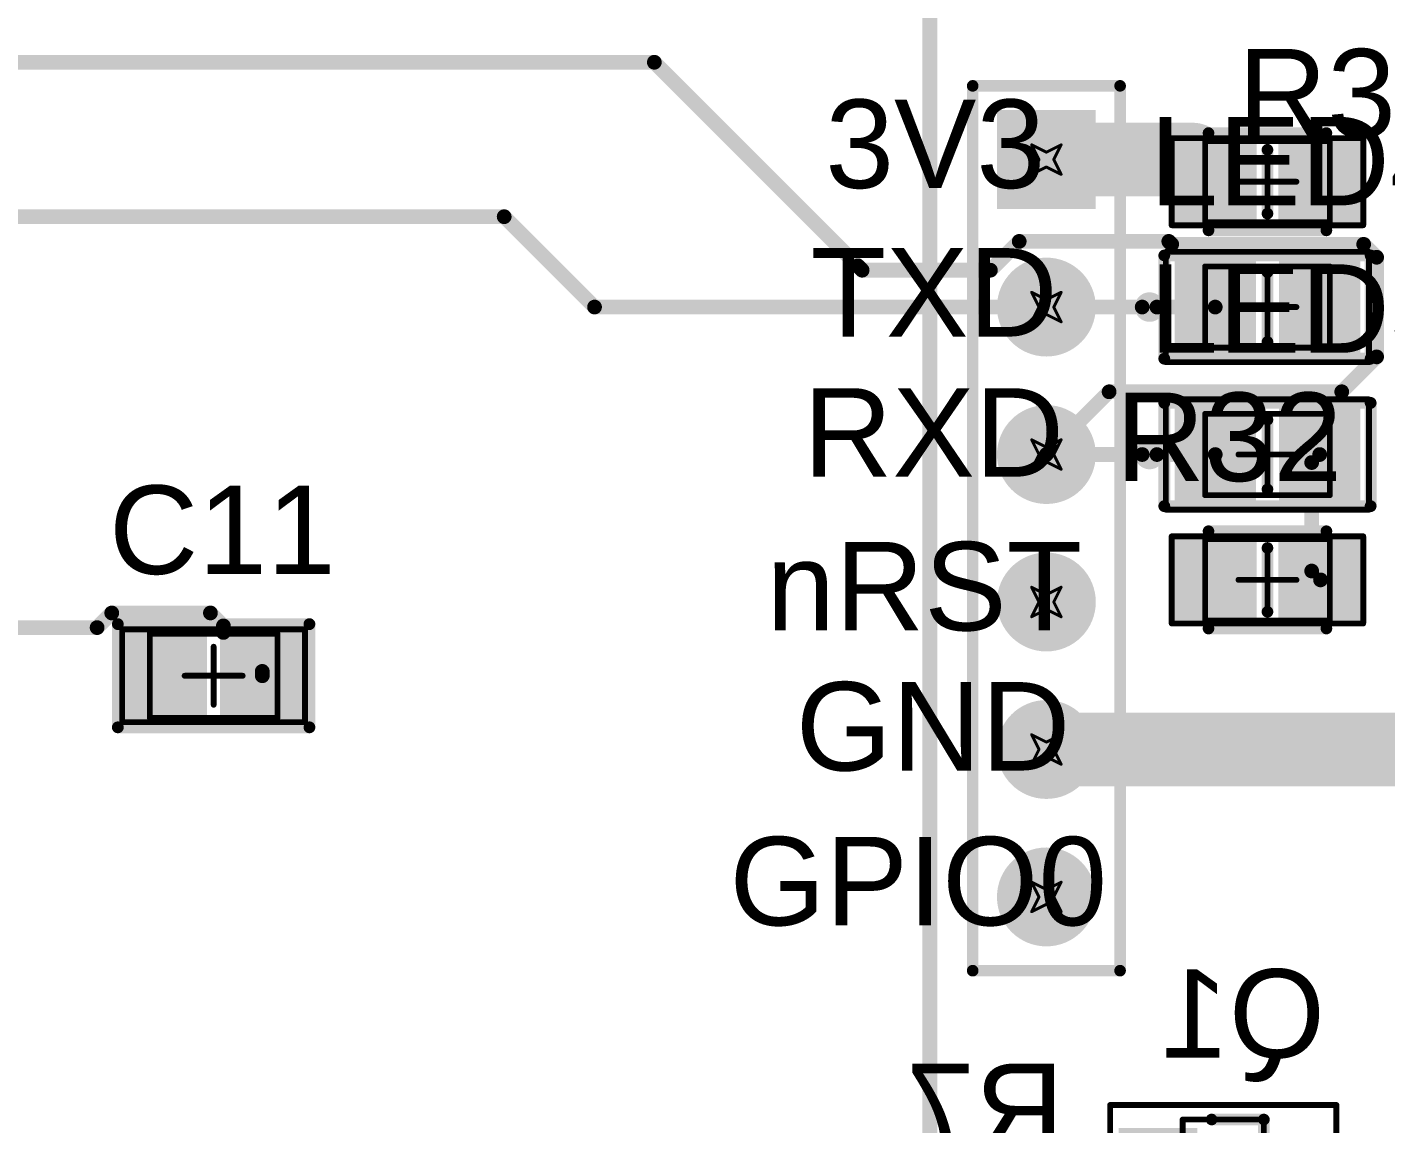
# Model space of a CAD drawing. Header units: millimetres. Extents: x 0.82 to 4.9, y 1.18 to 4.75.
# Drawn here: x 2.983 to 3.905, y 3.226 to 3.97 of the extents above; entities that cross this region are included whole.
import ezdxf

# ---------------------------------------------------------------- set-up
doc = ezdxf.new("R2010")
doc.units = ezdxf.units.MM
doc.header["$MEASUREMENT"] = 0
for name, color, linetype in [('BottomLayer', 5, 'Continuous'), ('BottomOverlay', 54, 'Continuous'), ('BottomPaste', 16, 'Continuous'), ('BottomSolder', 6, 'Continuous'), ('DrillDrawing', 1, 'Continuous'), ('Mechanical1', 6, 'Continuous'), ('Mechanical13', 56, 'Continuous'), ('Mechanical15', 56, 'Continuous'), ('MultiLayer', 9, 'Continuous'), ('PadHoleLayer', 156, 'Continuous'), ('TopLayer', 1, 'Continuous'), ('TopOverlay', 2, 'Continuous'), ('TopPaste', 8, 'Continuous'), ('TopSolder', 216, 'Continuous')]:
    doc.layers.add(name, color=color, linetype=linetype)
doc.styles.add('Arial', font='arial.ttf', dxfattribs={"height": 0.2})

# ---------------------------------------------------------------- blocks, each defined once
blk = doc.blocks.new('LCD_2_4_TFT_SPI_240_320_B_1')
at = {"layer": 'BottomOverlay', "const_width": 0.01}
blk.add_lwpolyline([(0.84094, -1.51929), (0.84095, 1.51929)], dxfattribs=at)
blk = doc.blocks.new('6_0805_L_6')
at = {"layer": 'TopLayer'}
for points in [[(-0.06061, -0.02559), (-0.06061, 0.02559), (-0.01139, 0.02559), (-0.01139, -0.02559)], [(0.01139, -0.02559), (0.01139, 0.02559), (0.06061, 0.02559), (0.06061, -0.02559)]]:
    blk.add_hatch(color=1, dxfattribs=at).paths.add_polyline_path(points)
at = {"layer": 'TopPaste'}
for points in [[(-0.06061, -0.02559), (-0.06061, 0.02559), (-0.01139, 0.02559), (-0.01139, -0.02559)], [(0.01139, -0.02559), (0.01139, 0.02559), (0.06061, 0.02559), (0.06061, -0.02559)]]:
    blk.add_hatch(color=8, dxfattribs=at).paths.add_polyline_path(points)
at = {"layer": 'TopSolder'}
for points in [[(-0.06461, -0.02959), (-0.06461, 0.02959), (-0.00739, 0.02959), (-0.00739, -0.02959)], [(0.00739, -0.02959), (0.00739, 0.02959), (0.06461, 0.02959), (0.06461, -0.02959)]]:
    blk.add_hatch(color=216, dxfattribs=at).paths.add_polyline_path(points)
at = {"layer": 'Mechanical1', "const_width": 0.00394}
for points in [[(-0.04232, 0.02756), (-0.04232, -0.02756)], [(0.04232, 0.02756), (-0.04232, 0.02756)], [(0.04232, 0.02756), (0.04232, -0.02756)], [(0.04232, -0.02756), (-0.04232, -0.02756)]]:
    blk.add_lwpolyline(points, dxfattribs=at)
at = {"layer": 'Mechanical1', "const_width": 0.00197}
for points in [[(-0.04331, 0.02756, 1), (-0.04134, 0.02756, 1)], [(-0.04331, 0.02756, 1), (-0.04134, 0.02756, 1)], [(0.04134, 0.02756, 1), (0.04331, 0.02756, 1)], [(0.04134, 0.02756, 1), (0.04331, 0.02756, 1)], [(-0.04331, -0.02756, 1), (-0.04134, -0.02756, 1)], [(-0.04331, -0.02756, 1), (-0.04134, -0.02756, 1)], [(0.04134, -0.02756, 1), (0.04331, -0.02756, 1)], [(0.04134, -0.02756, 1), (0.04331, -0.02756, 1)]]:
    blk.add_lwpolyline(points, format="xyb", close=True, dxfattribs=at)
at = {"layer": 'Mechanical15', "const_width": 0.00394}
for points in [[(-0.065, 0.02953), (-0.065, -0.02953)], [(0.065, 0.02953), (-0.065, 0.02953)], [(0.065, 0.02953), (0.065, -0.02953)], [(0, 0.01969), (0, -0.01969)], [(0.01969, 0), (-0.01969, 0)], [(0.065, -0.02953), (-0.065, -0.02953)]]:
    blk.add_lwpolyline(points, dxfattribs=at)
at = {"layer": 'Mechanical15', "const_width": 0.00197}
for points in [[(-0.06598, 0.02953, 1), (-0.06402, 0.02953, 1)], [(-0.06598, 0.02953, 1), (-0.06402, 0.02953, 1)], [(0.06402, 0.02953, 1), (0.06598, 0.02953, 1)], [(0.06402, 0.02953, 1), (0.06598, 0.02953, 1)], [(-0.00098, 0.01969, 1), (0.00098, 0.01969, 1)], [(-0.02067, 0, 1), (-0.0187, 0, 1)], [(0.0187, 0, 1), (0.02067, 0, 1)], [(-0.00098, -0.01969, 1), (0.00098, -0.01969, 1)], [(-0.06598, -0.02953, 1), (-0.06402, -0.02953, 1)], [(-0.06598, -0.02953, 1), (-0.06402, -0.02953, 1)], [(0.06402, -0.02953, 1), (0.06598, -0.02953, 1)], [(0.06402, -0.02953, 1), (0.06598, -0.02953, 1)]]:
    blk.add_lwpolyline(points, format="xyb", close=True, dxfattribs=at)
at = {"layer": 'TopOverlay', "const_width": 0.00787}
for points in [[(0.04, 0.033), (-0.04, 0.033)], [(0, 0.02165), (0, -0.02165)], [(0.04, -0.033), (-0.04, -0.033)]]:
    blk.add_lwpolyline(points, dxfattribs=at)
at = {"layer": 'TopOverlay', "const_width": 0.00394}
for points in [[(-0.04197, 0.033, 1), (-0.03803, 0.033, 1)], [(0.03803, 0.033, 1), (0.04197, 0.033, 1)], [(-0.00197, 0.02165, 1), (0.00197, 0.02165, 1)], [(-0.00197, -0.02165, 1), (0.00197, -0.02165, 1)], [(-0.04197, -0.033, 1), (-0.03803, -0.033, 1)], [(0.03803, -0.033, 1), (0.04197, -0.033, 1)]]:
    blk.add_lwpolyline(points, format="xyb", close=True, dxfattribs=at)
blk = doc.blocks.new('6_0805_L_7')
at = {"layer": 'TopLayer'}
for points in [[(-0.06061, -0.02559), (-0.06061, 0.02559), (-0.01139, 0.02559), (-0.01139, -0.02559)], [(0.01139, -0.02559), (0.01139, 0.02559), (0.06061, 0.02559), (0.06061, -0.02559)]]:
    blk.add_hatch(color=1, dxfattribs=at).paths.add_polyline_path(points)
at = {"layer": 'TopPaste'}
for points in [[(-0.06061, -0.02559), (-0.06061, 0.02559), (-0.01139, 0.02559), (-0.01139, -0.02559)], [(0.01139, -0.02559), (0.01139, 0.02559), (0.06061, 0.02559), (0.06061, -0.02559)]]:
    blk.add_hatch(color=8, dxfattribs=at).paths.add_polyline_path(points)
at = {"layer": 'TopSolder'}
for points in [[(-0.06461, -0.02959), (-0.06461, 0.02959), (-0.00739, 0.02959), (-0.00739, -0.02959)], [(0.00739, -0.02959), (0.00739, 0.02959), (0.06461, 0.02959), (0.06461, -0.02959)]]:
    blk.add_hatch(color=216, dxfattribs=at).paths.add_polyline_path(points)
at = {"layer": 'Mechanical1', "const_width": 0.00394}
for points in [[(-0.04232, 0.02756), (-0.04232, -0.02756)], [(0.04232, 0.02756), (-0.04232, 0.02756)], [(0.04232, 0.02756), (0.04232, -0.02756)], [(0.04232, -0.02756), (-0.04232, -0.02756)]]:
    blk.add_lwpolyline(points, dxfattribs=at)
at = {"layer": 'Mechanical1', "const_width": 0.00197}
for points in [[(-0.04331, 0.02756, 1), (-0.04134, 0.02756, 1)], [(-0.04331, 0.02756, 1), (-0.04134, 0.02756, 1)], [(0.04134, 0.02756, 1), (0.04331, 0.02756, 1)], [(0.04134, 0.02756, 1), (0.04331, 0.02756, 1)], [(-0.04331, -0.02756, 1), (-0.04134, -0.02756, 1)], [(-0.04331, -0.02756, 1), (-0.04134, -0.02756, 1)], [(0.04134, -0.02756, 1), (0.04331, -0.02756, 1)], [(0.04134, -0.02756, 1), (0.04331, -0.02756, 1)]]:
    blk.add_lwpolyline(points, format="xyb", close=True, dxfattribs=at)
at = {"layer": 'Mechanical15', "const_width": 0.00394}
for points in [[(-0.065, 0.02953), (-0.065, -0.02953)], [(0.065, 0.02953), (-0.065, 0.02953)], [(0.065, 0.02953), (0.065, -0.02953)], [(0, 0.01969), (0, -0.01969)], [(0.01969, 0), (-0.01969, 0)], [(0.065, -0.02953), (-0.065, -0.02953)]]:
    blk.add_lwpolyline(points, dxfattribs=at)
at = {"layer": 'Mechanical15', "const_width": 0.00197}
for points in [[(-0.06598, 0.02953, 1), (-0.06402, 0.02953, 1)], [(-0.06598, 0.02953, 1), (-0.06402, 0.02953, 1)], [(0.06402, 0.02953, 1), (0.06598, 0.02953, 1)], [(0.06402, 0.02953, 1), (0.06598, 0.02953, 1)], [(-0.00098, 0.01969, 1), (0.00098, 0.01969, 1)], [(-0.02067, 0, 1), (-0.0187, 0, 1)], [(0.0187, 0, 1), (0.02067, 0, 1)], [(-0.00098, -0.01969, 1), (0.00098, -0.01969, 1)], [(-0.06598, -0.02953, 1), (-0.06402, -0.02953, 1)], [(-0.06598, -0.02953, 1), (-0.06402, -0.02953, 1)], [(0.06402, -0.02953, 1), (0.06598, -0.02953, 1)], [(0.06402, -0.02953, 1), (0.06598, -0.02953, 1)]]:
    blk.add_lwpolyline(points, format="xyb", close=True, dxfattribs=at)
at = {"layer": 'TopOverlay', "const_width": 0.00787}
for points in [[(0.04, 0.033), (-0.04, 0.033)], [(0, 0.02165), (0, -0.02165)], [(0.04, -0.033), (-0.04, -0.033)]]:
    blk.add_lwpolyline(points, dxfattribs=at)
at = {"layer": 'TopOverlay', "const_width": 0.00394}
for points in [[(-0.04197, 0.033, 1), (-0.03803, 0.033, 1)], [(0.03803, 0.033, 1), (0.04197, 0.033, 1)], [(-0.00197, 0.02165, 1), (0.00197, 0.02165, 1)], [(-0.00197, -0.02165, 1), (0.00197, -0.02165, 1)], [(-0.04197, -0.033, 1), (-0.03803, -0.033, 1)], [(0.03803, -0.033, 1), (0.04197, -0.033, 1)]]:
    blk.add_lwpolyline(points, format="xyb", close=True, dxfattribs=at)
blk = doc.blocks.new('SOT_23_N_B_44')
at = {"layer": 'BottomLayer'}
for points in [[(-0.02165, 0.04921), (-0.02165, 0.02559), (-0.06693, 0.02559), (-0.06693, 0.04921)], [(0.06693, 0.01181), (0.06693, -0.01181), (0.02165, -0.01181), (0.02165, 0.01181)], [(-0.02165, -0.02559), (-0.02165, -0.04921), (-0.06693, -0.04921), (-0.06693, -0.02559)]]:
    blk.add_hatch(color=5, dxfattribs=at).paths.add_polyline_path(points)
at = {"layer": 'BottomPaste'}
for points in [[(-0.02165, 0.04921), (-0.02165, 0.02559), (-0.06693, 0.02559), (-0.06693, 0.04921)], [(0.06693, 0.01181), (0.06693, -0.01181), (0.02165, -0.01181), (0.02165, 0.01181)], [(-0.02165, -0.02559), (-0.02165, -0.04921), (-0.06693, -0.04921), (-0.06693, -0.02559)]]:
    blk.add_hatch(color=16, dxfattribs=at).paths.add_polyline_path(points)
at = {"layer": 'BottomSolder'}
for points in [[(-0.01765, 0.05321), (-0.01765, 0.02159), (-0.07093, 0.02159), (-0.07093, 0.05321)], [(0.07093, 0.01581), (0.07093, -0.01581), (0.01765, -0.01581), (0.01765, 0.01581)], [(-0.01765, -0.02159), (-0.01765, -0.05321), (-0.07093, -0.05321), (-0.07093, -0.02159)]]:
    blk.add_hatch(color=6, dxfattribs=at).paths.add_polyline_path(points)
at = {"layer": 'BottomOverlay', "const_width": 0.00787}
for points in [[(-0.00787, 0.05906), (0.02756, 0.05906)], [(0.02756, 0.02756), (0.02756, 0.05906)], [(0.02756, -0.05906), (0.02756, -0.02756)], [(-0.00787, -0.05906), (0.02756, -0.05906)]]:
    blk.add_lwpolyline(points, dxfattribs=at)
at = {"layer": 'BottomOverlay'}
for points, const_width in [([(-0.00984, 0.05906, 1), (-0.00591, 0.05906, 1)], 0.00394), ([(0.02559, 0.05906, 1), (0.02953, 0.05906, 1)], 0.00394), ([(0.02559, 0.05906, 1), (0.02953, 0.05906, 1)], 0.00394), ([(0.02559, 0.02756, 1), (0.02953, 0.02756, 1)], 0.00394), ([(0.02559, -0.02756, 1), (0.02953, -0.02756, 1)], 0.00394), ([(-0.00984, -0.05906, 1), (-0.00591, -0.05906, 1)], 0.00394), ([(0.02559, -0.05906, 1), (0.02953, -0.05906, 1)], 0.00394), ([(0.02559, -0.05906, 1), (0.02953, -0.05906, 1)], 0.00394), ([(-0.03937, -0.07087, 1), (-0.04921, -0.07087, 1)], 0.00984), ([(-0.05167, -0.07087, 1), (-0.04675, -0.07087, 1)], 0.00492), ([(-0.04183, -0.07087, 1), (-0.03691, -0.07087, 1)], 0.00492)]:
    blk.add_lwpolyline(points, format="xyb", close=True, dxfattribs=dict(at, const_width=const_width))
at = {"layer": 'Mechanical13', "const_width": 0.00394}
for points in [[(-0.02756, 0.05906), (0.02756, 0.05906)], [(-0.02756, -0.05906), (-0.02756, 0.05906)], [(0.02756, -0.05906), (0.02756, 0.05906)], [(-0.02756, -0.05906), (0.02756, -0.05906)]]:
    blk.add_lwpolyline(points, dxfattribs=at)
at = {"layer": 'Mechanical13', "const_width": 0.00197}
for points in [[(-0.02854, 0.05906, 1), (-0.02657, 0.05906, 1)], [(-0.02854, 0.05906, 1), (-0.02657, 0.05906, 1)], [(0.02658, 0.05906, 1), (0.02854, 0.05906, 1)], [(0.02658, 0.05906, 1), (0.02854, 0.05906, 1)], [(-0.02854, -0.05906, 1), (-0.02657, -0.05906, 1)], [(-0.02854, -0.05906, 1), (-0.02657, -0.05906, 1)], [(0.02658, -0.05906, 1), (0.02854, -0.05906, 1)], [(0.02658, -0.05906, 1), (0.02854, -0.05906, 1)]]:
    blk.add_lwpolyline(points, format="xyb", close=True, dxfattribs=at)
at = {"layer": 'Mechanical15', "const_width": 0.00394}
for points in [[(-0.07677, 0.0689), (0.07677, 0.0689)], [(-0.07677, -0.0689), (-0.07677, 0.0689)], [(0.07677, -0.0689), (0.07677, 0.0689)], [(0, -0.01969), (0, 0.01969)], [(-0.01968, 0), (0.01969, 0)], [(-0.07677, -0.0689), (0.07677, -0.0689)]]:
    blk.add_lwpolyline(points, dxfattribs=at)
at = {"layer": 'Mechanical15', "const_width": 0.00197}
for points in [[(-0.07776, 0.0689, 1), (-0.07579, 0.0689, 1)], [(-0.07776, 0.0689, 1), (-0.07579, 0.0689, 1)], [(0.07579, 0.0689, 1), (0.07776, 0.0689, 1)], [(0.07579, 0.0689, 1), (0.07776, 0.0689, 1)], [(-0.00098, 0.01969, 1), (0.00098, 0.01969, 1)], [(-0.02067, 0, 1), (-0.0187, 0, 1)], [(0.0187, 0, 1), (0.02067, 0, 1)], [(-0.00098, -0.01969, 1), (0.00098, -0.01969, 1)], [(-0.07776, -0.0689, 1), (-0.07579, -0.0689, 1)], [(-0.07776, -0.0689, 1), (-0.07579, -0.0689, 1)], [(0.07579, -0.0689, 1), (0.07776, -0.0689, 1)], [(0.07579, -0.0689, 1), (0.07776, -0.0689, 1)]]:
    blk.add_lwpolyline(points, format="xyb", close=True, dxfattribs=at)
blk = doc.blocks.new('HDR1X6_53')
at = {"layer": 'BottomLayer'}
blk.add_hatch(color=5, dxfattribs=at).paths.add_polyline_path([(-0.02953, 0.02953), (0.02953, 0.02953), (0.02953, -0.02953), (-0.02953, -0.02953)])
h = blk.add_hatch(color=5, dxfattribs=at)
edge = h.paths.add_edge_path()
edge.add_arc((0.1, 0), 0.02953, 0, 360)
h = blk.add_hatch(color=5, dxfattribs=at)
edge = h.paths.add_edge_path()
edge.add_arc((0.2, 0), 0.02953, 0, 360)
h = blk.add_hatch(color=5, dxfattribs=at)
edge = h.paths.add_edge_path()
edge.add_arc((0.3, 0), 0.02953, 0, 360)
h = blk.add_hatch(color=5, dxfattribs=at)
edge = h.paths.add_edge_path()
edge.add_arc((0.4, 0), 0.02953, 0, 360)
h = blk.add_hatch(color=5, dxfattribs=at)
edge = h.paths.add_edge_path()
edge.add_arc((0.5, 0), 0.02953, 0, 360)
at = {"layer": 'BottomSolder'}
blk.add_hatch(color=6, dxfattribs=at).paths.add_polyline_path([(-0.03353, 0.03353), (0.03353, 0.03353), (0.03353, -0.03353), (-0.03353, -0.03353)])
h = blk.add_hatch(color=6, dxfattribs=at)
edge = h.paths.add_edge_path()
edge.add_arc((0.1, 0), 0.03353, 0, 360)
h = blk.add_hatch(color=6, dxfattribs=at)
edge = h.paths.add_edge_path()
edge.add_arc((0.2, 0), 0.03353, 0, 360)
h = blk.add_hatch(color=6, dxfattribs=at)
edge = h.paths.add_edge_path()
edge.add_arc((0.3, 0), 0.03353, 0, 360)
h = blk.add_hatch(color=6, dxfattribs=at)
edge = h.paths.add_edge_path()
edge.add_arc((0.4, 0), 0.03353, 0, 360)
h = blk.add_hatch(color=6, dxfattribs=at)
edge = h.paths.add_edge_path()
edge.add_arc((0.5, 0), 0.03353, 0, 360)
at = {"layer": 'MultiLayer'}
blk.add_hatch(color=9, dxfattribs=at).paths.add_polyline_path([(-0.02953, 0.02953), (0.02953, 0.02953), (0.02953, -0.02953), (-0.02953, -0.02953)])
h = blk.add_hatch(color=9, dxfattribs=at)
edge = h.paths.add_edge_path()
edge.add_arc((0.1, 0), 0.02953, 0, 360)
h = blk.add_hatch(color=9, dxfattribs=at)
edge = h.paths.add_edge_path()
edge.add_arc((0.2, 0), 0.02953, 0, 360)
h = blk.add_hatch(color=9, dxfattribs=at)
edge = h.paths.add_edge_path()
edge.add_arc((0.3, 0), 0.02953, 0, 360)
h = blk.add_hatch(color=9, dxfattribs=at)
edge = h.paths.add_edge_path()
edge.add_arc((0.4, 0), 0.02953, 0, 360)
h = blk.add_hatch(color=9, dxfattribs=at)
edge = h.paths.add_edge_path()
edge.add_arc((0.5, 0), 0.02953, 0, 360)
at = {"layer": 'PadHoleLayer'}
h = blk.add_hatch(color=156, dxfattribs=at)
edge = h.paths.add_edge_path()
edge.add_arc((0, 0), 0.01772, 0, 360)
h = blk.add_hatch(color=156, dxfattribs=at)
edge = h.paths.add_edge_path()
edge.add_arc((0.1, 0), 0.01772, 0, 360)
h = blk.add_hatch(color=156, dxfattribs=at)
edge = h.paths.add_edge_path()
edge.add_arc((0.2, 0), 0.01772, 0, 360)
h = blk.add_hatch(color=156, dxfattribs=at)
edge = h.paths.add_edge_path()
edge.add_arc((0.3, 0), 0.01772, 0, 360)
h = blk.add_hatch(color=156, dxfattribs=at)
edge = h.paths.add_edge_path()
edge.add_arc((0.4, 0), 0.01772, 0, 360)
h = blk.add_hatch(color=156, dxfattribs=at)
edge = h.paths.add_edge_path()
edge.add_arc((0.5, 0), 0.01772, 0, 360)
at = {"layer": 'TopLayer'}
blk.add_hatch(color=1, dxfattribs=at).paths.add_polyline_path([(-0.02953, 0.02953), (0.02953, 0.02953), (0.02953, -0.02953), (-0.02953, -0.02953)])
h = blk.add_hatch(color=1, dxfattribs=at)
edge = h.paths.add_edge_path()
edge.add_arc((0.1, 0), 0.02953, 0, 360)
h = blk.add_hatch(color=1, dxfattribs=at)
edge = h.paths.add_edge_path()
edge.add_arc((0.2, 0), 0.02953, 0, 360)
h = blk.add_hatch(color=1, dxfattribs=at)
edge = h.paths.add_edge_path()
edge.add_arc((0.3, 0), 0.02953, 0, 360)
h = blk.add_hatch(color=1, dxfattribs=at)
edge = h.paths.add_edge_path()
edge.add_arc((0.4, 0), 0.02953, 0, 360)
h = blk.add_hatch(color=1, dxfattribs=at)
edge = h.paths.add_edge_path()
edge.add_arc((0.5, 0), 0.02953, 0, 360)
at = {"layer": 'TopSolder'}
blk.add_hatch(color=216, dxfattribs=at).paths.add_polyline_path([(-0.03353, 0.03353), (0.03353, 0.03353), (0.03353, -0.03353), (-0.03353, -0.03353)])
h = blk.add_hatch(color=216, dxfattribs=at)
edge = h.paths.add_edge_path()
edge.add_arc((0.1, 0), 0.03353, 0, 360)
h = blk.add_hatch(color=216, dxfattribs=at)
edge = h.paths.add_edge_path()
edge.add_arc((0.2, 0), 0.03353, 0, 360)
h = blk.add_hatch(color=216, dxfattribs=at)
edge = h.paths.add_edge_path()
edge.add_arc((0.3, 0), 0.03353, 0, 360)
h = blk.add_hatch(color=216, dxfattribs=at)
edge = h.paths.add_edge_path()
edge.add_arc((0.4, 0), 0.03353, 0, 360)
h = blk.add_hatch(color=216, dxfattribs=at)
edge = h.paths.add_edge_path()
edge.add_arc((0.5, 0), 0.03353, 0, 360)
at = {"layer": 'TopOverlay', "const_width": 0.00787}
for points in [[(0.55, 0.05), (-0.05, 0.05)], [(-0.05, -0.05), (-0.05, 0.05)], [(0.55, -0.05), (0.55, 0.05)], [(0.55, -0.05), (-0.05, -0.05)]]:
    blk.add_lwpolyline(points, dxfattribs=at)
at = {"layer": 'TopOverlay', "const_width": 0.00394}
for points in [[(-0.05197, 0.05, 1), (-0.04803, 0.05, 1)], [(-0.05197, 0.05, 1), (-0.04803, 0.05, 1)], [(0.54803, 0.05, 1), (0.55197, 0.05, 1)], [(0.54803, 0.05, 1), (0.55197, 0.05, 1)], [(-0.05197, -0.05, 1), (-0.04803, -0.05, 1)], [(-0.05197, -0.05, 1), (-0.04803, -0.05, 1)], [(0.54803, -0.05, 1), (0.55197, -0.05, 1)], [(0.54803, -0.05, 1), (0.55197, -0.05, 1)]]:
    blk.add_lwpolyline(points, format="xyb", close=True, dxfattribs=at)
blk = doc.blocks.new('0805_LED___YELLOW_58')
at = {"layer": 'TopLayer'}
for points in [[(-0.05906, -0.02756), (-0.05906, 0.02756), (-0.01181, 0.02756), (-0.01181, -0.02756)], [(0.01181, -0.02756), (0.01181, 0.02756), (0.05906, 0.02756), (0.05906, -0.02756)]]:
    blk.add_hatch(color=1, dxfattribs=at).paths.add_polyline_path(points)
at = {"layer": 'TopPaste'}
for points in [[(-0.05906, -0.02756), (-0.05906, 0.02756), (-0.01181, 0.02756), (-0.01181, -0.02756)], [(0.01181, -0.02756), (0.01181, 0.02756), (0.05906, 0.02756), (0.05906, -0.02756)]]:
    blk.add_hatch(color=8, dxfattribs=at).paths.add_polyline_path(points)
at = {"layer": 'TopSolder'}
for points in [[(-0.06306, -0.03156), (-0.06306, 0.03156), (-0.00781, 0.03156), (-0.00781, -0.03156)], [(0.00781, -0.03156), (0.00781, 0.03156), (0.06306, 0.03156), (0.06306, -0.03156)]]:
    blk.add_hatch(color=216, dxfattribs=at).paths.add_polyline_path(points)
at = {"layer": 'Mechanical1', "const_width": 0.00394}
for points in [[(-0.04232, 0.02756), (-0.04232, -0.02756)], [(0.04232, 0.02756), (-0.04232, 0.02756)], [(0.04232, 0.02756), (0.04232, -0.02756)], [(0.04232, -0.02756), (-0.04232, -0.02756)]]:
    blk.add_lwpolyline(points, dxfattribs=at)
at = {"layer": 'Mechanical1', "const_width": 0.00197}
for points in [[(-0.04331, 0.02756, 1), (-0.04134, 0.02756, 1)], [(-0.04331, 0.02756, 1), (-0.04134, 0.02756, 1)], [(0.04134, 0.02756, 1), (0.04331, 0.02756, 1)], [(0.04134, 0.02756, 1), (0.04331, 0.02756, 1)], [(-0.04331, -0.02756, 1), (-0.04134, -0.02756, 1)], [(-0.04331, -0.02756, 1), (-0.04134, -0.02756, 1)], [(0.04134, -0.02756, 1), (0.04331, -0.02756, 1)], [(0.04134, -0.02756, 1), (0.04331, -0.02756, 1)]]:
    blk.add_lwpolyline(points, format="xyb", close=True, dxfattribs=at)
at = {"layer": 'Mechanical15', "const_width": 0.00394}
for points in [[(-0.0689, 0.0374), (-0.0689, -0.0374)], [(0.0689, 0.0374), (-0.0689, 0.0374)], [(0.0689, 0.0374), (0.0689, -0.0374)], [(0, 0.01969), (0, -0.01968)], [(0.01969, 0), (-0.01969, 0)], [(0.0689, -0.0374), (-0.0689, -0.0374)]]:
    blk.add_lwpolyline(points, dxfattribs=at)
at = {"layer": 'Mechanical15', "const_width": 0.00197}
for points in [[(-0.06988, 0.0374, 1), (-0.06791, 0.0374, 1)], [(-0.06988, 0.0374, 1), (-0.06791, 0.0374, 1)], [(0.06791, 0.0374, 1), (0.06988, 0.0374, 1)], [(0.06791, 0.0374, 1), (0.06988, 0.0374, 1)], [(-0.00098, 0.01969, 1), (0.00098, 0.01969, 1)], [(-0.02067, 0, 1), (-0.0187, 0, 1)], [(0.0187, 0, 1), (0.02067, 0, 1)], [(-0.00098, -0.01968, 1), (0.00098, -0.01968, 1)], [(-0.06988, -0.0374, 1), (-0.06791, -0.0374, 1)], [(-0.06988, -0.0374, 1), (-0.06791, -0.0374, 1)], [(0.06791, -0.0374, 1), (0.06988, -0.0374, 1)], [(0.06791, -0.0374, 1), (0.06988, -0.0374, 1)]]:
    blk.add_lwpolyline(points, format="xyb", close=True, dxfattribs=at)
at = {"layer": 'TopOverlay'}
for points, const_width in [([(0.07, 0.035), (-0.07, 0.035)], 0.008), ([(-0.07, 0.035), (-0.07, -0.035)], 0.008), ([(0.07, 0.035), (0.07, -0.035)], 0.008), ([(0, 0.02362), (0, -0.02362)], 0.00787), ([(0.07, -0.035), (-0.07, -0.035)], 0.008)]:
    blk.add_lwpolyline(points, dxfattribs=dict(at, const_width=const_width))
for points, const_width in [([(-0.072, 0.035, 1), (-0.068, 0.035, 1)], 0.004), ([(-0.072, 0.035, 1), (-0.068, 0.035, 1)], 0.004), ([(0.068, 0.035, 1), (0.072, 0.035, 1)], 0.004), ([(0.068, 0.035, 1), (0.072, 0.035, 1)], 0.004), ([(-0.00197, 0.02362, 1), (0.00197, 0.02362, 1)], 0.00394), ([(0.085, 0, 1), (0.075, 0, 1)], 0.01), ([(0.0725, 0, 1), (0.0775, 0, 1)], 0.005), ([(0.0825, 0, 1), (0.0875, 0, 1)], 0.005), ([(-0.00197, -0.02362, 1), (0.00197, -0.02362, 1)], 0.00394), ([(-0.072, -0.035, 1), (-0.068, -0.035, 1)], 0.004), ([(-0.072, -0.035, 1), (-0.068, -0.035, 1)], 0.004), ([(0.068, -0.035, 1), (0.072, -0.035, 1)], 0.004), ([(0.068, -0.035, 1), (0.072, -0.035, 1)], 0.004)]:
    blk.add_lwpolyline(points, format="xyb", close=True, dxfattribs=dict(at, const_width=const_width))
blk = doc.blocks.new('0805_LED___GREEN_59')
at = {"layer": 'TopLayer'}
for points in [[(-0.05906, -0.02756), (-0.05906, 0.02756), (-0.01181, 0.02756), (-0.01181, -0.02756)], [(0.01181, -0.02756), (0.01181, 0.02756), (0.05906, 0.02756), (0.05906, -0.02756)]]:
    blk.add_hatch(color=1, dxfattribs=at).paths.add_polyline_path(points)
at = {"layer": 'TopPaste'}
for points in [[(-0.05906, -0.02756), (-0.05906, 0.02756), (-0.01181, 0.02756), (-0.01181, -0.02756)], [(0.01181, -0.02756), (0.01181, 0.02756), (0.05906, 0.02756), (0.05906, -0.02756)]]:
    blk.add_hatch(color=8, dxfattribs=at).paths.add_polyline_path(points)
at = {"layer": 'TopSolder'}
for points in [[(-0.06306, -0.03156), (-0.06306, 0.03156), (-0.00781, 0.03156), (-0.00781, -0.03156)], [(0.00781, -0.03156), (0.00781, 0.03156), (0.06306, 0.03156), (0.06306, -0.03156)]]:
    blk.add_hatch(color=216, dxfattribs=at).paths.add_polyline_path(points)
at = {"layer": 'Mechanical1', "const_width": 0.00394}
for points in [[(0.04232, 0.02756), (-0.04232, 0.02756)], [(-0.04232, 0.02756), (-0.04232, -0.02756)], [(0.04232, 0.02756), (0.04232, -0.02756)], [(0.04232, -0.02756), (-0.04232, -0.02756)]]:
    blk.add_lwpolyline(points, dxfattribs=at)
at = {"layer": 'Mechanical1', "const_width": 0.00197}
for points in [[(-0.04331, 0.02756, 1), (-0.04134, 0.02756, 1)], [(-0.04331, 0.02756, 1), (-0.04134, 0.02756, 1)], [(0.04134, 0.02756, 1), (0.04331, 0.02756, 1)], [(0.04134, 0.02756, 1), (0.04331, 0.02756, 1)], [(-0.04331, -0.02756, 1), (-0.04134, -0.02756, 1)], [(-0.04331, -0.02756, 1), (-0.04134, -0.02756, 1)], [(0.04134, -0.02756, 1), (0.04331, -0.02756, 1)], [(0.04134, -0.02756, 1), (0.04331, -0.02756, 1)]]:
    blk.add_lwpolyline(points, format="xyb", close=True, dxfattribs=at)
at = {"layer": 'Mechanical15', "const_width": 0.00394}
for points in [[(-0.0689, 0.0374), (-0.0689, -0.0374)], [(0.0689, 0.0374), (-0.0689, 0.0374)], [(0.0689, 0.0374), (0.0689, -0.0374)], [(0, 0.01969), (0, -0.01968)], [(0.01969, 0), (-0.01969, 0)], [(0.0689, -0.0374), (-0.0689, -0.0374)]]:
    blk.add_lwpolyline(points, dxfattribs=at)
at = {"layer": 'Mechanical15', "const_width": 0.00197}
for points in [[(-0.06988, 0.0374, 1), (-0.06791, 0.0374, 1)], [(-0.06988, 0.0374, 1), (-0.06791, 0.0374, 1)], [(0.06791, 0.0374, 1), (0.06988, 0.0374, 1)], [(0.06791, 0.0374, 1), (0.06988, 0.0374, 1)], [(-0.00098, 0.01969, 1), (0.00098, 0.01969, 1)], [(-0.02067, 0, 1), (-0.0187, 0, 1)], [(0.0187, 0, 1), (0.02067, 0, 1)], [(-0.00098, -0.01968, 1), (0.00098, -0.01968, 1)], [(-0.06988, -0.0374, 1), (-0.06791, -0.0374, 1)], [(-0.06988, -0.0374, 1), (-0.06791, -0.0374, 1)], [(0.06791, -0.0374, 1), (0.06988, -0.0374, 1)], [(0.06791, -0.0374, 1), (0.06988, -0.0374, 1)]]:
    blk.add_lwpolyline(points, format="xyb", close=True, dxfattribs=at)
at = {"layer": 'TopOverlay'}
for points, const_width in [([(0.07, 0.035), (-0.07, 0.035)], 0.008), ([(-0.07, 0.035), (-0.07, -0.035)], 0.008), ([(0.07, 0.035), (0.07, -0.035)], 0.008), ([(0, 0.02362), (0, -0.02362)], 0.00787), ([(0.07, -0.035), (-0.07, -0.035)], 0.008)]:
    blk.add_lwpolyline(points, dxfattribs=dict(at, const_width=const_width))
for points, const_width in [([(-0.072, 0.035, 1), (-0.068, 0.035, 1)], 0.004), ([(-0.072, 0.035, 1), (-0.068, 0.035, 1)], 0.004), ([(0.068, 0.035, 1), (0.072, 0.035, 1)], 0.004), ([(0.068, 0.035, 1), (0.072, 0.035, 1)], 0.004), ([(-0.00197, 0.02362, 1), (0.00197, 0.02362, 1)], 0.00394), ([(0.085, 0, 1), (0.075, 0, 1)], 0.01), ([(0.0725, 0, 1), (0.0775, 0, 1)], 0.005), ([(0.0825, 0, 1), (0.0875, 0, 1)], 0.005), ([(-0.00197, -0.02362, 1), (0.00197, -0.02362, 1)], 0.00394), ([(-0.072, -0.035, 1), (-0.068, -0.035, 1)], 0.004), ([(-0.072, -0.035, 1), (-0.068, -0.035, 1)], 0.004), ([(0.068, -0.035, 1), (0.072, -0.035, 1)], 0.004), ([(0.068, -0.035, 1), (0.072, -0.035, 1)], 0.004)]:
    blk.add_lwpolyline(points, format="xyb", close=True, dxfattribs=dict(at, const_width=const_width))
blk = doc.blocks.new('C0805_76')
at = {"layer": 'TopLayer'}
for points in [[(-0.05761, -0.02756), (-0.05761, 0.02756), (-0.00839, 0.02756), (-0.00839, -0.02756)], [(0.00839, -0.02756), (0.00839, 0.02756), (0.05761, 0.02756), (0.05761, -0.02756)]]:
    blk.add_hatch(color=1, dxfattribs=at).paths.add_polyline_path(points)
at = {"layer": 'TopPaste'}
for points in [[(-0.05761, -0.02756), (-0.05761, 0.02756), (-0.00839, 0.02756), (-0.00839, -0.02756)], [(0.00839, -0.02756), (0.00839, 0.02756), (0.05761, 0.02756), (0.05761, -0.02756)]]:
    blk.add_hatch(color=8, dxfattribs=at).paths.add_polyline_path(points)
at = {"layer": 'TopSolder'}
for points in [[(-0.06161, -0.03156), (-0.06161, 0.03156), (-0.00439, 0.03156), (-0.00439, -0.03156)], [(0.00439, -0.03156), (0.00439, 0.03156), (0.06161, 0.03156), (0.06161, -0.03156)]]:
    blk.add_hatch(color=216, dxfattribs=at).paths.add_polyline_path(points)
at = {"layer": 'Mechanical1', "const_width": 0.00394}
for points in [[(-0.04331, 0.02854), (-0.04331, -0.02854)], [(0.04331, 0.02854), (-0.04331, 0.02854)], [(0.04331, 0.02854), (0.04331, -0.02854)], [(0.04331, -0.02854), (-0.04331, -0.02854)]]:
    blk.add_lwpolyline(points, dxfattribs=at)
at = {"layer": 'Mechanical1', "const_width": 0.00197}
for points in [[(-0.04429, 0.02854, 1), (-0.04232, 0.02854, 1)], [(-0.04429, 0.02854, 1), (-0.04232, 0.02854, 1)], [(0.04232, 0.02854, 1), (0.04429, 0.02854, 1)], [(0.04232, 0.02854, 1), (0.04429, 0.02854, 1)], [(-0.04429, -0.02854, 1), (-0.04232, -0.02854, 1)], [(-0.04429, -0.02854, 1), (-0.04232, -0.02854, 1)], [(0.04232, -0.02854, 1), (0.04429, -0.02854, 1)], [(0.04232, -0.02854, 1), (0.04429, -0.02854, 1)]]:
    blk.add_lwpolyline(points, format="xyb", close=True, dxfattribs=at)
at = {"layer": 'Mechanical15', "const_width": 0.00394}
for points in [[(-0.062, 0.0315), (-0.062, -0.0315)], [(0.062, 0.0315), (-0.062, 0.0315)], [(0.062, 0.0315), (0.062, -0.0315)], [(0, 0.01969), (0, -0.01968)], [(0.01969, 0), (-0.01969, 0)], [(0.062, -0.0315), (-0.062, -0.0315)]]:
    blk.add_lwpolyline(points, dxfattribs=at)
at = {"layer": 'Mechanical15', "const_width": 0.00197}
for points in [[(-0.06298, 0.0315, 1), (-0.06102, 0.0315, 1)], [(-0.06298, 0.0315, 1), (-0.06102, 0.0315, 1)], [(0.06102, 0.0315, 1), (0.06298, 0.0315, 1)], [(0.06102, 0.0315, 1), (0.06298, 0.0315, 1)], [(-0.00098, 0.01969, 1), (0.00098, 0.01969, 1)], [(-0.02067, 0, 1), (-0.0187, 0, 1)], [(0.0187, 0, 1), (0.02067, 0, 1)], [(-0.00098, -0.01968, 1), (0.00098, -0.01968, 1)], [(-0.06298, -0.0315, 1), (-0.06102, -0.0315, 1)], [(-0.06298, -0.0315, 1), (-0.06102, -0.0315, 1)], [(0.06102, -0.0315, 1), (0.06298, -0.0315, 1)], [(0.06102, -0.0315, 1), (0.06298, -0.0315, 1)]]:
    blk.add_lwpolyline(points, format="xyb", close=True, dxfattribs=at)
at = {"layer": 'TopOverlay', "const_width": 0.008}
for points in [[(-0.065, 0.035), (-0.065, -0.035)], [(0.065, 0.035), (-0.065, 0.035)], [(0.065, 0.035), (0.065, -0.035)], [(0.065, -0.035), (-0.065, -0.035)]]:
    blk.add_lwpolyline(points, dxfattribs=at)
at = {"layer": 'TopOverlay', "const_width": 0.004}
for points in [[(-0.067, 0.035, 1), (-0.063, 0.035, 1)], [(-0.067, 0.035, 1), (-0.063, 0.035, 1)], [(0.063, 0.035, 1), (0.067, 0.035, 1)], [(0.063, 0.035, 1), (0.067, 0.035, 1)], [(-0.067, -0.035, 1), (-0.063, -0.035, 1)], [(-0.067, -0.035, 1), (-0.063, -0.035, 1)], [(0.063, -0.035, 1), (0.067, -0.035, 1)], [(0.063, -0.035, 1), (0.067, -0.035, 1)]]:
    blk.add_lwpolyline(points, format="xyb", close=True, dxfattribs=at)

msp = doc.modelspace()

# ---------------------------------------------------------------- linework, layer by layer
at = {"layer": 'BottomLayer', "const_width": 0.05}
msp.add_lwpolyline([(3.675, 3.48), (3.96536, 3.48)], dxfattribs=at)
at = {"layer": 'BottomLayer', "const_width": 0.025}
msp.add_lwpolyline([(3.6625, 3.48, 1), (3.6875, 3.48, 1)], format="xyb", close=True, dxfattribs=at)
at = {"layer": 'DrillDrawing', "const_width": 0.002}
for points in [[(3.665, 3.89), (3.675, 3.885)], [(3.665, 3.89), (3.67, 3.88)], [(3.675, 3.885), (3.685, 3.89)], [(3.68, 3.88), (3.685, 3.89)], [(3.665, 3.87), (3.67, 3.88)], [(3.68, 3.88), (3.685, 3.87)], [(3.665, 3.87), (3.675, 3.875)], [(3.675, 3.875), (3.685, 3.87)], [(3.665, 3.79), (3.675, 3.785)], [(3.665, 3.79), (3.67, 3.78)], [(3.675, 3.785), (3.685, 3.79)], [(3.68, 3.78), (3.685, 3.79)], [(3.665, 3.77), (3.67, 3.78)], [(3.68, 3.78), (3.685, 3.77)], [(3.665, 3.77), (3.675, 3.775)], [(3.675, 3.775), (3.685, 3.77)], [(3.665, 3.69), (3.675, 3.685)], [(3.665, 3.69), (3.67, 3.68)], [(3.675, 3.685), (3.685, 3.69)], [(3.68, 3.68), (3.685, 3.69)], [(3.665, 3.67), (3.67, 3.68)], [(3.68, 3.68), (3.685, 3.67)], [(3.665, 3.67), (3.675, 3.675)], [(3.675, 3.675), (3.685, 3.67)], [(3.665, 3.59), (3.675, 3.585)], [(3.665, 3.59), (3.67, 3.58)], [(3.675, 3.585), (3.685, 3.59)], [(3.68, 3.58), (3.685, 3.59)], [(3.665, 3.57), (3.67, 3.58)], [(3.68, 3.58), (3.685, 3.57)], [(3.665, 3.57), (3.675, 3.575)], [(3.675, 3.575), (3.685, 3.57)], [(3.665, 3.49), (3.675, 3.485)], [(3.665, 3.49), (3.67, 3.48)], [(3.675, 3.485), (3.685, 3.49)], [(3.68, 3.48), (3.685, 3.49)], [(3.665, 3.47), (3.67, 3.48)], [(3.665, 3.47), (3.675, 3.475)], [(3.675, 3.475), (3.685, 3.47)], [(3.68, 3.48), (3.685, 3.47)], [(3.665, 3.39), (3.675, 3.385)], [(3.665, 3.39), (3.67, 3.38)], [(3.675, 3.385), (3.685, 3.39)], [(3.68, 3.38), (3.685, 3.39)], [(3.665, 3.37), (3.67, 3.38)], [(3.665, 3.37), (3.675, 3.375)], [(3.675, 3.375), (3.685, 3.37)], [(3.68, 3.38), (3.685, 3.37)]]:
    msp.add_lwpolyline(points, dxfattribs=at)
at = {"layer": 'DrillDrawing', "const_width": 0.001}
for points in [[(3.6645, 3.89, 1), (3.6655, 3.89, 1)], [(3.6645, 3.89, 1), (3.6655, 3.89, 1)], [(3.6845, 3.89, 1), (3.6855, 3.89, 1)], [(3.6845, 3.89, 1), (3.6855, 3.89, 1)], [(3.6695, 3.88, 1), (3.6705, 3.88, 1)], [(3.6695, 3.88, 1), (3.6705, 3.88, 1)], [(3.6745, 3.885, 1), (3.6755, 3.885, 1)], [(3.6745, 3.885, 1), (3.6755, 3.885, 1)], [(3.6795, 3.88, 1), (3.6805, 3.88, 1)], [(3.6795, 3.88, 1), (3.6805, 3.88, 1)], [(3.6745, 3.875, 1), (3.6755, 3.875, 1)], [(3.6745, 3.875, 1), (3.6755, 3.875, 1)], [(3.6645, 3.87, 1), (3.6655, 3.87, 1)], [(3.6645, 3.87, 1), (3.6655, 3.87, 1)], [(3.6845, 3.87, 1), (3.6855, 3.87, 1)], [(3.6845, 3.87, 1), (3.6855, 3.87, 1)], [(3.6645, 3.79, 1), (3.6655, 3.79, 1)], [(3.6645, 3.79, 1), (3.6655, 3.79, 1)], [(3.6845, 3.79, 1), (3.6855, 3.79, 1)], [(3.6845, 3.79, 1), (3.6855, 3.79, 1)], [(3.6695, 3.78, 1), (3.6705, 3.78, 1)], [(3.6695, 3.78, 1), (3.6705, 3.78, 1)], [(3.6745, 3.785, 1), (3.6755, 3.785, 1)], [(3.6745, 3.785, 1), (3.6755, 3.785, 1)], [(3.6795, 3.78, 1), (3.6805, 3.78, 1)], [(3.6795, 3.78, 1), (3.6805, 3.78, 1)], [(3.6645, 3.77, 1), (3.6655, 3.77, 1)], [(3.6645, 3.77, 1), (3.6655, 3.77, 1)], [(3.6745, 3.775, 1), (3.6755, 3.775, 1)], [(3.6745, 3.775, 1), (3.6755, 3.775, 1)], [(3.6845, 3.77, 1), (3.6855, 3.77, 1)], [(3.6845, 3.77, 1), (3.6855, 3.77, 1)], [(3.6645, 3.69, 1), (3.6655, 3.69, 1)], [(3.6645, 3.69, 1), (3.6655, 3.69, 1)], [(3.6845, 3.69, 1), (3.6855, 3.69, 1)], [(3.6845, 3.69, 1), (3.6855, 3.69, 1)], [(3.6695, 3.68, 1), (3.6705, 3.68, 1)], [(3.6695, 3.68, 1), (3.6705, 3.68, 1)], [(3.6745, 3.685, 1), (3.6755, 3.685, 1)], [(3.6745, 3.685, 1), (3.6755, 3.685, 1)], [(3.6795, 3.68, 1), (3.6805, 3.68, 1)], [(3.6795, 3.68, 1), (3.6805, 3.68, 1)], [(3.6645, 3.67, 1), (3.6655, 3.67, 1)], [(3.6645, 3.67, 1), (3.6655, 3.67, 1)], [(3.6745, 3.675, 1), (3.6755, 3.675, 1)], [(3.6745, 3.675, 1), (3.6755, 3.675, 1)], [(3.6845, 3.67, 1), (3.6855, 3.67, 1)], [(3.6845, 3.67, 1), (3.6855, 3.67, 1)], [(3.6645, 3.59, 1), (3.6655, 3.59, 1)], [(3.6645, 3.59, 1), (3.6655, 3.59, 1)], [(3.6745, 3.585, 1), (3.6755, 3.585, 1)], [(3.6745, 3.585, 1), (3.6755, 3.585, 1)], [(3.6845, 3.59, 1), (3.6855, 3.59, 1)], [(3.6845, 3.59, 1), (3.6855, 3.59, 1)], [(3.6695, 3.58, 1), (3.6705, 3.58, 1)], [(3.6695, 3.58, 1), (3.6705, 3.58, 1)], [(3.6795, 3.58, 1), (3.6805, 3.58, 1)], [(3.6795, 3.58, 1), (3.6805, 3.58, 1)], [(3.6645, 3.57, 1), (3.6655, 3.57, 1)], [(3.6645, 3.57, 1), (3.6655, 3.57, 1)], [(3.6745, 3.575, 1), (3.6755, 3.575, 1)], [(3.6745, 3.575, 1), (3.6755, 3.575, 1)], [(3.6845, 3.57, 1), (3.6855, 3.57, 1)], [(3.6845, 3.57, 1), (3.6855, 3.57, 1)], [(3.6645, 3.49, 1), (3.6655, 3.49, 1)], [(3.6645, 3.49, 1), (3.6655, 3.49, 1)], [(3.6745, 3.485, 1), (3.6755, 3.485, 1)], [(3.6745, 3.485, 1), (3.6755, 3.485, 1)], [(3.6845, 3.49, 1), (3.6855, 3.49, 1)], [(3.6845, 3.49, 1), (3.6855, 3.49, 1)], [(3.6695, 3.48, 1), (3.6705, 3.48, 1)], [(3.6695, 3.48, 1), (3.6705, 3.48, 1)], [(3.6745, 3.475, 1), (3.6755, 3.475, 1)], [(3.6745, 3.475, 1), (3.6755, 3.475, 1)], [(3.6795, 3.48, 1), (3.6805, 3.48, 1)], [(3.6795, 3.48, 1), (3.6805, 3.48, 1)], [(3.6645, 3.47, 1), (3.6655, 3.47, 1)], [(3.6645, 3.47, 1), (3.6655, 3.47, 1)], [(3.6845, 3.47, 1), (3.6855, 3.47, 1)], [(3.6845, 3.47, 1), (3.6855, 3.47, 1)], [(3.6645, 3.39, 1), (3.6655, 3.39, 1)], [(3.6645, 3.39, 1), (3.6655, 3.39, 1)], [(3.6745, 3.385, 1), (3.6755, 3.385, 1)], [(3.6745, 3.385, 1), (3.6755, 3.385, 1)], [(3.6845, 3.39, 1), (3.6855, 3.39, 1)], [(3.6845, 3.39, 1), (3.6855, 3.39, 1)], [(3.6695, 3.38, 1), (3.6705, 3.38, 1)], [(3.6695, 3.38, 1), (3.6705, 3.38, 1)], [(3.6745, 3.375, 1), (3.6755, 3.375, 1)], [(3.6745, 3.375, 1), (3.6755, 3.375, 1)], [(3.6795, 3.38, 1), (3.6805, 3.38, 1)], [(3.6795, 3.38, 1), (3.6805, 3.38, 1)], [(3.6645, 3.37, 1), (3.6655, 3.37, 1)], [(3.6645, 3.37, 1), (3.6655, 3.37, 1)], [(3.6845, 3.37, 1), (3.6855, 3.37, 1)], [(3.6845, 3.37, 1), (3.6855, 3.37, 1)]]:
    msp.add_lwpolyline(points, format="xyb", close=True, dxfattribs=at)
at = {"layer": 'TopLayer'}
for points, const_width in [([(2.655, 3.946), (3.409, 3.946)], 0.01), ([(3.409, 3.946), (3.54707, 3.80793)], 0.01), ([(3.675, 3.88), (3.7742, 3.88)], 0.05), ([(3.7742, 3.88), (3.789, 3.8652)], 0.05), ([(3.789, 3.865), (3.789, 3.8652)], 0.05), ([(2.88205, 3.84129), (3.30713, 3.84129)], 0.01), ([(3.30713, 3.84129), (3.36843, 3.78)], 0.01), ([(3.63703, 3.805), (3.65656, 3.82453)], 0.01), ([(3.65656, 3.82453), (3.75806, 3.82453)], 0.01), ([(3.75806, 3.82453), (3.76003, 3.82256)], 0.01), ([(3.76003, 3.82256), (3.89027, 3.82256)], 0.01), ([(3.89027, 3.82256), (3.89906, 3.81377)], 0.01), ([(3.89906, 3.74623), (3.89906, 3.81377)], 0.01), ([(3.54707, 3.80793), (3.55, 3.805)], 0.01), ([(3.55, 3.805), (3.63703, 3.805)], 0.01), ([(3.36843, 3.78), (3.78957, 3.78)], 0.01), ([(3.87539, 3.72256), (3.89906, 3.74623)], 0.01), ([(3.675, 3.68), (3.71756, 3.72256)], 0.01), ([(3.71756, 3.72256), (3.87539, 3.72256)], 0.01), ([(3.675, 3.68), (3.78957, 3.68)], 0.01), ([(3.855, 3.67457), (3.86043, 3.68)], 0.01), ([(3.855, 3.601), (3.855, 3.67457)], 0.01), ([(3.855, 3.601), (3.861, 3.595)], 0.01), ([(3.03094, 3.56264), (3.04086, 3.57256)], 0.01), ([(3.04086, 3.57256), (3.10782, 3.57256)], 0.01), ([(3.10782, 3.57256), (3.11661, 3.56377)], 0.01), ([(2.92862, 3.56264), (3.03094, 3.56264)], 0.01), ([(3.11661, 3.55935), (3.11661, 3.56377)], 0.01), ([(3.11661, 3.55935), (3.143, 3.53295)], 0.01), ([(3.143, 3.53), (3.143, 3.53295)], 0.01)]:
    msp.add_lwpolyline(points, dxfattribs=dict(at, const_width=const_width))
for points, const_width in [([(3.4065, 3.946, 1), (3.4115, 3.946, 1)], 0.005), ([(3.4065, 3.946, 1), (3.4115, 3.946, 1)], 0.005), ([(3.6625, 3.88, 1), (3.6875, 3.88, 1)], 0.025), ([(3.7617, 3.88, 1), (3.7867, 3.88, 1)], 0.025), ([(3.7617, 3.88, 1), (3.7867, 3.88, 1)], 0.025), ([(3.7765, 3.8652, 1), (3.8015, 3.8652, 1)], 0.025), ([(3.7765, 3.8652, 1), (3.8015, 3.8652, 1)], 0.025), ([(3.7765, 3.865, 1), (3.8015, 3.865, 1)], 0.025), ([(3.30463, 3.84129, 1), (3.30963, 3.84129, 1)], 0.005), ([(3.30463, 3.84129, 1), (3.30963, 3.84129, 1)], 0.005), ([(3.65406, 3.82453, 1), (3.65906, 3.82453, 1)], 0.005), ([(3.65406, 3.82453, 1), (3.65906, 3.82453, 1)], 0.005), ([(3.75556, 3.82453, 1), (3.76056, 3.82453, 1)], 0.005), ([(3.75556, 3.82453, 1), (3.76056, 3.82453, 1)], 0.005), ([(3.75753, 3.82256, 1), (3.76253, 3.82256, 1)], 0.005), ([(3.75753, 3.82256, 1), (3.76253, 3.82256, 1)], 0.005), ([(3.88777, 3.82256, 1), (3.89277, 3.82256, 1)], 0.005), ([(3.88777, 3.82256, 1), (3.89277, 3.82256, 1)], 0.005), ([(3.89656, 3.81377, 1), (3.90156, 3.81377, 1)], 0.005), ([(3.89656, 3.81377, 1), (3.90156, 3.81377, 1)], 0.005), ([(3.54457, 3.80793, 1), (3.54957, 3.80793, 1)], 0.005), ([(3.54457, 3.80793, 1), (3.54957, 3.80793, 1)], 0.005), ([(3.5475, 3.805, 1), (3.5525, 3.805, 1)], 0.005), ([(3.5475, 3.805, 1), (3.5525, 3.805, 1)], 0.005), ([(3.63453, 3.805, 1), (3.63953, 3.805, 1)], 0.005), ([(3.63453, 3.805, 1), (3.63953, 3.805, 1)], 0.005), ([(3.36593, 3.78, 1), (3.37093, 3.78, 1)], 0.005), ([(3.36593, 3.78, 1), (3.37093, 3.78, 1)], 0.005), ([(3.78707, 3.78, 1), (3.79207, 3.78, 1)], 0.005), ([(3.89656, 3.74623, 1), (3.90156, 3.74623, 1)], 0.005), ([(3.89656, 3.74623, 1), (3.90156, 3.74623, 1)], 0.005), ([(3.71506, 3.72256, 1), (3.72006, 3.72256, 1)], 0.005), ([(3.71506, 3.72256, 1), (3.72006, 3.72256, 1)], 0.005), ([(3.87289, 3.72256, 1), (3.87789, 3.72256, 1)], 0.005), ([(3.87289, 3.72256, 1), (3.87789, 3.72256, 1)], 0.005), ([(3.6725, 3.68, 1), (3.6775, 3.68, 1)], 0.005), ([(3.6725, 3.68, 1), (3.6775, 3.68, 1)], 0.005), ([(3.78707, 3.68, 1), (3.79207, 3.68, 1)], 0.005), ([(3.8525, 3.67457, 1), (3.8575, 3.67457, 1)], 0.005), ([(3.8525, 3.67457, 1), (3.8575, 3.67457, 1)], 0.005), ([(3.85793, 3.68, 1), (3.86293, 3.68, 1)], 0.005), ([(3.8525, 3.601, 1), (3.8575, 3.601, 1)], 0.005), ([(3.8525, 3.601, 1), (3.8575, 3.601, 1)], 0.005), ([(3.8585, 3.595, 1), (3.8635, 3.595, 1)], 0.005), ([(3.03836, 3.57256, 1), (3.04336, 3.57256, 1)], 0.005), ([(3.03836, 3.57256, 1), (3.04336, 3.57256, 1)], 0.005), ([(3.10532, 3.57256, 1), (3.11032, 3.57256, 1)], 0.005), ([(3.10532, 3.57256, 1), (3.11032, 3.57256, 1)], 0.005), ([(3.02844, 3.56264, 1), (3.03344, 3.56264, 1)], 0.005), ([(3.02844, 3.56264, 1), (3.03344, 3.56264, 1)], 0.005), ([(3.11411, 3.56377, 1), (3.11911, 3.56377, 1)], 0.005), ([(3.11411, 3.56377, 1), (3.11911, 3.56377, 1)], 0.005), ([(3.11411, 3.55935, 1), (3.11911, 3.55935, 1)], 0.005), ([(3.11411, 3.55935, 1), (3.11911, 3.55935, 1)], 0.005), ([(3.1405, 3.53295, 1), (3.1455, 3.53295, 1)], 0.005), ([(3.1405, 3.53295, 1), (3.1455, 3.53295, 1)], 0.005), ([(3.1405, 3.53, 1), (3.1455, 3.53, 1)], 0.005)]:
    msp.add_lwpolyline(points, format="xyb", close=True, dxfattribs=dict(at, const_width=const_width))

# ---------------------------------------------------------------- block references
for name, p in [('LCD_2_4_TFT_SPI_240_320_B_1', (2.755, 2.95945)), ('SOT_23_N_B_44', (3.795, 3.17))]:
    msp.add_blockref(name, p)
for name, p, rotation in [('HDR1X6_53', (3.675, 3.88), 270), ('6_0805_L_6', (3.825, 3.865), 180), ('0805_LED___YELLOW_58', (3.825, 3.78), 180), ('0805_LED___GREEN_59', (3.825, 3.68), 180), ('6_0805_L_7', (3.825, 3.595), 180), ('C0805_76', (3.11, 3.53), 180)]:
    msp.add_blockref(name, p, dxfattribs=dict(rotation=rotation))

# ---------------------------------------------------------------- texts
at = {"layer": 'BottomOverlay', "style": 'Arial', "text_generation_flag": 2}
for s, p in [('Q1', (3.864, 3.271)), ('R7', (3.687, 3.207))]:
    msp.add_text(s, height=0.06, dxfattribs=at).set_placement(p)
at = {"layer": 'TopOverlay', "style": 'Arial'}
for s, p in [('R33', (3.80503, 3.89501)), ('LED4', (3.745, 3.849)), ('LED3', (3.745, 3.749)), ('R32', (3.722, 3.662)), ('C11', (3.039, 3.599))]:
    msp.add_text(s, height=0.06, dxfattribs=at).set_placement(p)
for s, p in [('3V3', (3.525, 3.86072)), ('TXD', (3.515, 3.76)), ('RXD', (3.51, 3.665)), ('nRST', (3.485, 3.56072)), ('GND', (3.505, 3.46572)), ('GPIO0', (3.46, 3.36072))]:
    msp.add_text(s, height=0.06, rotation=360, dxfattribs=at).set_placement(p)

doc.saveas('drawing.dxf')
